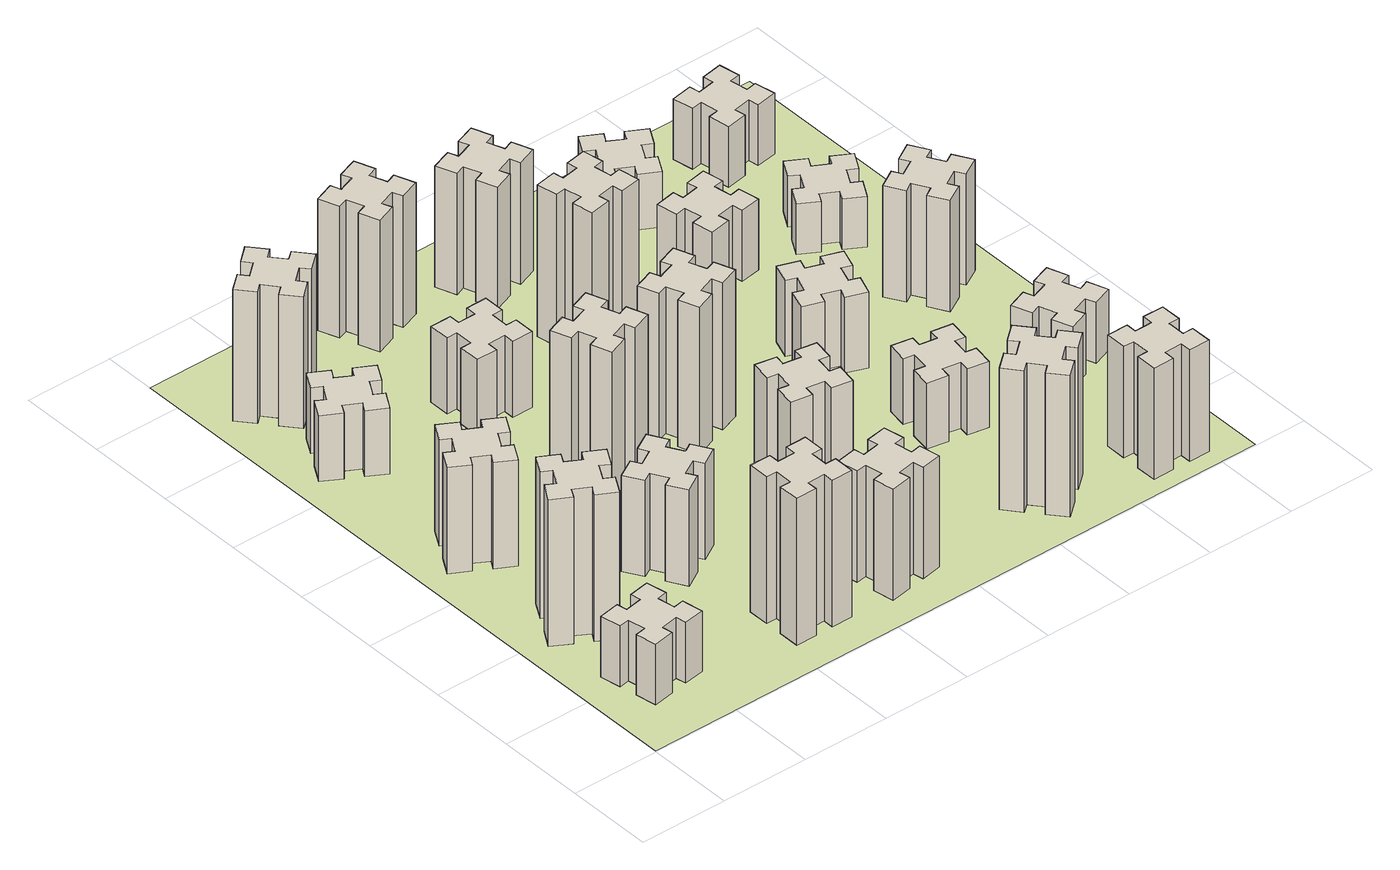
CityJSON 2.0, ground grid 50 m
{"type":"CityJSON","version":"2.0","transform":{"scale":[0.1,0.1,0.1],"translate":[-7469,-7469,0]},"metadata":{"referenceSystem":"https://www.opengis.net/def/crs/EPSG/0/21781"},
"CityObjects":{
"building1":{"type":"Building","attributes":{"class":"1000","function":"1000","usage":"1000","yearOfConstruction":2016,"roofType":"1000","measuredHeight":36,"storeysAboveGround":30,"storeysBelowGround":0},"geometry":[{"type":"Solid","lod":"1","boundaries":[[[[0,1,2,3,4,5,6,7,8,9,10,11,12,13,14,15,16,17,18,19]],[[17,16,20,21]],[[16,15,22,20]],[[15,14,23,22]],[[14,13,24,23]],[[13,12,25,24]],[[12,11,26,25]],[[11,10,27,26]],[[10,9,28,27]],[[9,8,29,28]],[[8,7,30,29]],[[7,6,31,30]],[[6,5,32,31]],[[5,4,33,32]],[[4,3,34,33]],[[3,2,35,34]],[[2,1,36,35]],[[1,0,37,36]],[[0,19,38,37]],[[19,18,39,38]],[[18,17,21,39]],[[24,25,26,27,28,29,30,31,32,33,34,35,36,37,38,39,21,20,22,23]]]]}]},
"building2":{"type":"Building","attributes":{"class":"1000","function":"1000","usage":"1000","yearOfConstruction":2016,"roofType":"1000","measuredHeight":87,"storeysAboveGround":30,"storeysBelowGround":0},"geometry":[{"type":"Solid","lod":"1","boundaries":[[[[40,41,42,43,44,45,46,47,48,49,50,51,52,53,54,55,56,57,58,59]],[[57,56,60,61]],[[56,55,62,60]],[[55,54,63,62]],[[54,53,64,63]],[[53,52,65,64]],[[52,51,66,65]],[[51,50,67,66]],[[50,49,68,67]],[[49,48,69,68]],[[48,47,70,69]],[[47,46,71,70]],[[46,45,72,71]],[[45,44,73,72]],[[44,43,74,73]],[[43,42,75,74]],[[42,41,76,75]],[[41,40,77,76]],[[40,59,78,77]],[[59,58,79,78]],[[58,57,61,79]],[[64,65,66,67,68,69,70,71,72,73,74,75,76,77,78,79,61,60,62,63]]]]}]},
"building3":{"type":"Building","attributes":{"class":"1000","function":"1000","usage":"1000","yearOfConstruction":2016,"roofType":"1000","measuredHeight":63,"storeysAboveGround":30,"storeysBelowGround":0},"geometry":[{"type":"Solid","lod":"1","boundaries":[[[[80,81,82,83,84,85,86,87,88,89,90,91,92,93,94,95,96,97,98,99]],[[97,96,100,101]],[[96,95,102,100]],[[95,94,103,102]],[[94,93,104,103]],[[93,92,105,104]],[[92,91,106,105]],[[91,90,107,106]],[[90,89,108,107]],[[89,88,109,108]],[[88,87,110,109]],[[87,86,111,110]],[[86,85,112,111]],[[85,84,113,112]],[[84,83,114,113]],[[83,82,115,114]],[[82,81,116,115]],[[81,80,117,116]],[[80,99,118,117]],[[99,98,119,118]],[[98,97,101,119]],[[104,105,106,107,108,109,110,111,112,113,114,115,116,117,118,119,101,100,102,103]]]]}]},
"building4":{"type":"Building","attributes":{"class":"1000","function":"1000","usage":"1000","yearOfConstruction":2016,"roofType":"1000","measuredHeight":39,"storeysAboveGround":30,"storeysBelowGround":0},"geometry":[{"type":"Solid","lod":"1","boundaries":[[[[120,121,122,123,124,125,126,127,128,129,130,131,132,133,134,135,136,137,138,139]],[[137,136,140,141]],[[136,135,142,140]],[[135,134,143,142]],[[134,133,144,143]],[[133,132,145,144]],[[132,131,146,145]],[[131,130,147,146]],[[130,129,148,147]],[[129,128,149,148]],[[128,127,150,149]],[[127,126,151,150]],[[126,125,152,151]],[[125,124,153,152]],[[124,123,154,153]],[[123,122,155,154]],[[122,121,156,155]],[[121,120,157,156]],[[120,139,158,157]],[[139,138,159,158]],[[138,137,141,159]],[[144,145,146,147,148,149,150,151,152,153,154,155,156,157,158,159,141,140,142,143]]]]}]},
"building5":{"type":"Building","attributes":{"class":"1000","function":"1000","usage":"1000","yearOfConstruction":2016,"roofType":"1000","measuredHeight":87,"storeysAboveGround":30,"storeysBelowGround":0},"geometry":[{"type":"Solid","lod":"1","boundaries":[[[[160,161,162,163,164,165,166,167,168,169,170,171,172,173,174,175,176,177,178,179]],[[177,176,180,181]],[[176,175,182,180]],[[175,174,183,182]],[[174,173,184,183]],[[173,172,185,184]],[[172,171,186,185]],[[171,170,187,186]],[[170,169,188,187]],[[169,168,189,188]],[[168,167,190,189]],[[167,166,191,190]],[[166,165,192,191]],[[165,164,193,192]],[[164,163,194,193]],[[163,162,195,194]],[[162,161,196,195]],[[161,160,197,196]],[[160,179,198,197]],[[179,178,199,198]],[[178,177,181,199]],[[184,185,186,187,188,189,190,191,192,193,194,195,196,197,198,199,181,180,182,183]]]]}]},
"building6":{"type":"Building","attributes":{"class":"1000","function":"1000","usage":"1000","yearOfConstruction":2016,"roofType":"1000","measuredHeight":78,"storeysAboveGround":30,"storeysBelowGround":0},"geometry":[{"type":"Solid","lod":"1","boundaries":[[[[200,201,202,203,204,205,206,207,208,209,210,211,212,213,214,215,216,217,218,219]],[[217,216,220,221]],[[216,215,222,220]],[[215,214,223,222]],[[214,213,224,223]],[[213,212,225,224]],[[212,211,226,225]],[[211,210,227,226]],[[210,209,228,227]],[[209,208,229,228]],[[208,207,230,229]],[[207,206,231,230]],[[206,205,232,231]],[[205,204,233,232]],[[204,203,234,233]],[[203,202,235,234]],[[202,201,236,235]],[[201,200,237,236]],[[200,219,238,237]],[[219,218,239,238]],[[218,217,221,239]],[[224,225,226,227,228,229,230,231,232,233,234,235,236,237,238,239,221,220,222,223]]]]}]},
"building7":{"type":"Building","attributes":{"class":"1000","function":"1000","usage":"1000","yearOfConstruction":2016,"roofType":"1000","measuredHeight":57,"storeysAboveGround":30,"storeysBelowGround":0},"geometry":[{"type":"Solid","lod":"1","boundaries":[[[[240,241,242,243,244,245,246,247,248,249,250,251,252,253,254,255,256,257,258,259]],[[257,256,260,261]],[[256,255,262,260]],[[255,254,263,262]],[[254,253,264,263]],[[253,252,265,264]],[[252,251,266,265]],[[251,250,267,266]],[[250,249,268,267]],[[249,248,269,268]],[[248,247,270,269]],[[247,246,271,270]],[[246,245,272,271]],[[245,244,273,272]],[[244,243,274,273]],[[243,242,275,274]],[[242,241,276,275]],[[241,240,277,276]],[[240,259,278,277]],[[259,258,279,278]],[[258,257,261,279]],[[264,265,266,267,268,269,270,271,272,273,274,275,276,277,278,279,261,260,262,263]]]]}]},
"building8":{"type":"Building","attributes":{"class":"1000","function":"1000","usage":"1000","yearOfConstruction":2016,"roofType":"1000","measuredHeight":87,"storeysAboveGround":30,"storeysBelowGround":0},"geometry":[{"type":"Solid","lod":"1","boundaries":[[[[280,281,282,283,284,285,286,287,288,289,290,291,292,293,294,295,296,297,298,299]],[[297,296,300,301]],[[296,295,302,300]],[[295,294,303,302]],[[294,293,304,303]],[[293,292,305,304]],[[292,291,306,305]],[[291,290,307,306]],[[290,289,308,307]],[[289,288,309,308]],[[288,287,310,309]],[[287,286,311,310]],[[286,285,312,311]],[[285,284,313,312]],[[284,283,314,313]],[[283,282,315,314]],[[282,281,316,315]],[[281,280,317,316]],[[280,299,318,317]],[[299,298,319,318]],[[298,297,301,319]],[[304,305,306,307,308,309,310,311,312,313,314,315,316,317,318,319,301,300,302,303]]]]}]},
"building9":{"type":"Building","attributes":{"class":"1000","function":"1000","usage":"1000","yearOfConstruction":2016,"roofType":"1000","measuredHeight":66,"storeysAboveGround":30,"storeysBelowGround":0},"geometry":[{"type":"Solid","lod":"1","boundaries":[[[[320,321,322,323,324,325,326,327,328,329,330,331,332,333,334,335,336,337,338,339]],[[337,336,340,341]],[[336,335,342,340]],[[335,334,343,342]],[[334,333,344,343]],[[333,332,345,344]],[[332,331,346,345]],[[331,330,347,346]],[[330,329,348,347]],[[329,328,349,348]],[[328,327,350,349]],[[327,326,351,350]],[[326,325,352,351]],[[325,324,353,352]],[[324,323,354,353]],[[323,322,355,354]],[[322,321,356,355]],[[321,320,357,356]],[[320,339,358,357]],[[339,338,359,358]],[[338,337,341,359]],[[344,345,346,347,348,349,350,351,352,353,354,355,356,357,358,359,341,340,342,343]]]]}]},
"building10":{"type":"Building","attributes":{"class":"1000","function":"1000","usage":"1000","yearOfConstruction":2016,"roofType":"1000","measuredHeight":45,"storeysAboveGround":30,"storeysBelowGround":0},"geometry":[{"type":"Solid","lod":"1","boundaries":[[[[360,361,362,363,364,365,366,367,368,369,370,371,372,373,374,375,376,377,378,379]],[[377,376,380,381]],[[376,375,382,380]],[[375,374,383,382]],[[374,373,384,383]],[[373,372,385,384]],[[372,371,386,385]],[[371,370,387,386]],[[370,369,388,387]],[[369,368,389,388]],[[368,367,390,389]],[[367,366,391,390]],[[366,365,392,391]],[[365,364,393,392]],[[364,363,394,393]],[[363,362,395,394]],[[362,361,396,395]],[[361,360,397,396]],[[360,379,398,397]],[[379,378,399,398]],[[378,377,381,399]],[[384,385,386,387,388,389,390,391,392,393,394,395,396,397,398,399,381,380,382,383]]]]}]},
"building11":{"type":"Building","attributes":{"class":"1000","function":"1000","usage":"1000","yearOfConstruction":2016,"roofType":"1000","measuredHeight":78,"storeysAboveGround":30,"storeysBelowGround":0},"geometry":[{"type":"Solid","lod":"1","boundaries":[[[[400,401,402,403,404,405,406,407,408,409,410,411,412,413,414,415,416,417,418,419]],[[417,416,420,421]],[[416,415,422,420]],[[415,414,423,422]],[[414,413,424,423]],[[413,412,425,424]],[[412,411,426,425]],[[411,410,427,426]],[[410,409,428,427]],[[409,408,429,428]],[[408,407,430,429]],[[407,406,431,430]],[[406,405,432,431]],[[405,404,433,432]],[[404,403,434,433]],[[403,402,435,434]],[[402,401,436,435]],[[401,400,437,436]],[[400,419,438,437]],[[419,418,439,438]],[[418,417,421,439]],[[424,425,426,427,428,429,430,431,432,433,434,435,436,437,438,439,421,420,422,423]]]]}]},
"building12":{"type":"Building","attributes":{"class":"1000","function":"1000","usage":"1000","yearOfConstruction":2016,"roofType":"1000","measuredHeight":69,"storeysAboveGround":30,"storeysBelowGround":0},"geometry":[{"type":"Solid","lod":"1","boundaries":[[[[440,441,442,443,444,445,446,447,448,449,450,451,452,453,454,455,456,457,458,459]],[[457,456,460,461]],[[456,455,462,460]],[[455,454,463,462]],[[454,453,464,463]],[[453,452,465,464]],[[452,451,466,465]],[[451,450,467,466]],[[450,449,468,467]],[[449,448,469,468]],[[448,447,470,469]],[[447,446,471,470]],[[446,445,472,471]],[[445,444,473,472]],[[444,443,474,473]],[[443,442,475,474]],[[442,441,476,475]],[[441,440,477,476]],[[440,459,478,477]],[[459,458,479,478]],[[458,457,461,479]],[[464,465,466,467,468,469,470,471,472,473,474,475,476,477,478,479,461,460,462,463]]]]}]},
"building13":{"type":"Building","attributes":{"class":"1000","function":"1000","usage":"1000","yearOfConstruction":2016,"roofType":"1000","measuredHeight":87,"storeysAboveGround":30,"storeysBelowGround":0},"geometry":[{"type":"Solid","lod":"1","boundaries":[[[[480,481,482,483,484,485,486,487,488,489,490,491,492,493,494,495,496,497,498,499]],[[497,496,500,501]],[[496,495,502,500]],[[495,494,503,502]],[[494,493,504,503]],[[493,492,505,504]],[[492,491,506,505]],[[491,490,507,506]],[[490,489,508,507]],[[489,488,509,508]],[[488,487,510,509]],[[487,486,511,510]],[[486,485,512,511]],[[485,484,513,512]],[[484,483,514,513]],[[483,482,515,514]],[[482,481,516,515]],[[481,480,517,516]],[[480,499,518,517]],[[499,498,519,518]],[[498,497,501,519]],[[504,505,506,507,508,509,510,511,512,513,514,515,516,517,518,519,501,500,502,503]]]]}]},
"building14":{"type":"Building","attributes":{"class":"1000","function":"1000","usage":"1000","yearOfConstruction":2016,"roofType":"1000","measuredHeight":90,"storeysAboveGround":30,"storeysBelowGround":0},"geometry":[{"type":"Solid","lod":"1","boundaries":[[[[520,521,522,523,524,525,526,527,528,529,530,531,532,533,534,535,536,537,538,539]],[[537,536,540,541]],[[536,535,542,540]],[[535,534,543,542]],[[534,533,544,543]],[[533,532,545,544]],[[532,531,546,545]],[[531,530,547,546]],[[530,529,548,547]],[[529,528,549,548]],[[528,527,550,549]],[[527,526,551,550]],[[526,525,552,551]],[[525,524,553,552]],[[524,523,554,553]],[[523,522,555,554]],[[522,521,556,555]],[[521,520,557,556]],[[520,539,558,557]],[[539,538,559,558]],[[538,537,541,559]],[[544,545,546,547,548,549,550,551,552,553,554,555,556,557,558,559,541,540,542,543]]]]}]},
"building15":{"type":"Building","attributes":{"class":"1000","function":"1000","usage":"1000","yearOfConstruction":2016,"roofType":"1000","measuredHeight":72,"storeysAboveGround":30,"storeysBelowGround":0},"geometry":[{"type":"Solid","lod":"1","boundaries":[[[[560,561,562,563,564,565,566,567,568,569,570,571,572,573,574,575,576,577,578,579]],[[577,576,580,581]],[[576,575,582,580]],[[575,574,583,582]],[[574,573,584,583]],[[573,572,585,584]],[[572,571,586,585]],[[571,570,587,586]],[[570,569,588,587]],[[569,568,589,588]],[[568,567,590,589]],[[567,566,591,590]],[[566,565,592,591]],[[565,564,593,592]],[[564,563,594,593]],[[563,562,595,594]],[[562,561,596,595]],[[561,560,597,596]],[[560,579,598,597]],[[579,578,599,598]],[[578,577,581,599]],[[584,585,586,587,588,589,590,591,592,593,594,595,596,597,598,599,581,580,582,583]]]]}]},
"building16":{"type":"Building","attributes":{"class":"1000","function":"1000","usage":"1000","yearOfConstruction":2016,"roofType":"1000","measuredHeight":84,"storeysAboveGround":30,"storeysBelowGround":0},"geometry":[{"type":"Solid","lod":"1","boundaries":[[[[600,601,602,603,604,605,606,607,608,609,610,611,612,613,614,615,616,617,618,619]],[[617,616,620,621]],[[616,615,622,620]],[[615,614,623,622]],[[614,613,624,623]],[[613,612,625,624]],[[612,611,626,625]],[[611,610,627,626]],[[610,609,628,627]],[[609,608,629,628]],[[608,607,630,629]],[[607,606,631,630]],[[606,605,632,631]],[[605,604,633,632]],[[604,603,634,633]],[[603,602,635,634]],[[602,601,636,635]],[[601,600,637,636]],[[600,619,638,637]],[[619,618,639,638]],[[618,617,621,639]],[[624,625,626,627,628,629,630,631,632,633,634,635,636,637,638,639,621,620,622,623]]]]}]},
"building17":{"type":"Building","attributes":{"class":"1000","function":"1000","usage":"1000","yearOfConstruction":2016,"roofType":"1000","measuredHeight":39,"storeysAboveGround":30,"storeysBelowGround":0},"geometry":[{"type":"Solid","lod":"1","boundaries":[[[[640,641,642,643,644,645,646,647,648,649,650,651,652,653,654,655,656,657,658,659]],[[657,656,660,661]],[[656,655,662,660]],[[655,654,663,662]],[[654,653,664,663]],[[653,652,665,664]],[[652,651,666,665]],[[651,650,667,666]],[[650,649,668,667]],[[649,648,669,668]],[[648,647,670,669]],[[647,646,671,670]],[[646,645,672,671]],[[645,644,673,672]],[[644,643,674,673]],[[643,642,675,674]],[[642,641,676,675]],[[641,640,677,676]],[[640,659,678,677]],[[659,658,679,678]],[[658,657,661,679]],[[664,665,666,667,668,669,670,671,672,673,674,675,676,677,678,679,661,660,662,663]]]]}]},
"building18":{"type":"Building","attributes":{"class":"1000","function":"1000","usage":"1000","yearOfConstruction":2016,"roofType":"1000","measuredHeight":45,"storeysAboveGround":30,"storeysBelowGround":0},"geometry":[{"type":"Solid","lod":"1","boundaries":[[[[680,681,682,683,684,685,686,687,688,689,690,691,692,693,694,695,696,697,698,699]],[[697,696,700,701]],[[696,695,702,700]],[[695,694,703,702]],[[694,693,704,703]],[[693,692,705,704]],[[692,691,706,705]],[[691,690,707,706]],[[690,689,708,707]],[[689,688,709,708]],[[688,687,710,709]],[[687,686,711,710]],[[686,685,712,711]],[[685,684,713,712]],[[684,683,714,713]],[[683,682,715,714]],[[682,681,716,715]],[[681,680,717,716]],[[680,699,718,717]],[[699,698,719,718]],[[698,697,701,719]],[[704,705,706,707,708,709,710,711,712,713,714,715,716,717,718,719,701,700,702,703]]]]}]},
"building19":{"type":"Building","attributes":{"class":"1000","function":"1000","usage":"1000","yearOfConstruction":2016,"roofType":"1000","measuredHeight":42,"storeysAboveGround":30,"storeysBelowGround":0},"geometry":[{"type":"Solid","lod":"1","boundaries":[[[[720,721,722,723,724,725,726,727,728,729,730,731,732,733,734,735,736,737,738,739]],[[737,736,740,741]],[[736,735,742,740]],[[735,734,743,742]],[[734,733,744,743]],[[733,732,745,744]],[[732,731,746,745]],[[731,730,747,746]],[[730,729,748,747]],[[729,728,749,748]],[[728,727,750,749]],[[727,726,751,750]],[[726,725,752,751]],[[725,724,753,752]],[[724,723,754,753]],[[723,722,755,754]],[[722,721,756,755]],[[721,720,757,756]],[[720,739,758,757]],[[739,738,759,758]],[[738,737,741,759]],[[744,745,746,747,748,749,750,751,752,753,754,755,756,757,758,759,741,740,742,743]]]]}]},
"building20":{"type":"Building","attributes":{"class":"1000","function":"1000","usage":"1000","yearOfConstruction":2016,"roofType":"1000","measuredHeight":66,"storeysAboveGround":30,"storeysBelowGround":0},"geometry":[{"type":"Solid","lod":"1","boundaries":[[[[760,761,762,763,764,765,766,767,768,769,770,771,772,773,774,775,776,777,778,779]],[[777,776,780,781]],[[776,775,782,780]],[[775,774,783,782]],[[774,773,784,783]],[[773,772,785,784]],[[772,771,786,785]],[[771,770,787,786]],[[770,769,788,787]],[[769,768,789,788]],[[768,767,790,789]],[[767,766,791,790]],[[766,765,792,791]],[[765,764,793,792]],[[764,763,794,793]],[[763,762,795,794]],[[762,761,796,795]],[[761,760,797,796]],[[760,779,798,797]],[[779,778,799,798]],[[778,777,781,799]],[[784,785,786,787,788,789,790,791,792,793,794,795,796,797,798,799,781,780,782,783]]]]}]},
"building21":{"type":"Building","attributes":{"class":"1000","function":"1000","usage":"1000","yearOfConstruction":2016,"roofType":"1000","measuredHeight":33,"storeysAboveGround":30,"storeysBelowGround":0},"geometry":[{"type":"Solid","lod":"1","boundaries":[[[[800,801,802,803,804,805,806,807,808,809,810,811,812,813,814,815,816,817,818,819]],[[817,816,820,821]],[[816,815,822,820]],[[815,814,823,822]],[[814,813,824,823]],[[813,812,825,824]],[[812,811,826,825]],[[811,810,827,826]],[[810,809,828,827]],[[809,808,829,828]],[[808,807,830,829]],[[807,806,831,830]],[[806,805,832,831]],[[805,804,833,832]],[[804,803,834,833]],[[803,802,835,834]],[[802,801,836,835]],[[801,800,837,836]],[[800,819,838,837]],[[819,818,839,838]],[[818,817,821,839]],[[824,825,826,827,828,829,830,831,832,833,834,835,836,837,838,839,821,820,822,823]]]]}]},
"building22":{"type":"Building","attributes":{"class":"1000","function":"1000","usage":"1000","yearOfConstruction":2016,"roofType":"1000","measuredHeight":36,"storeysAboveGround":30,"storeysBelowGround":0},"geometry":[{"type":"Solid","lod":"1","boundaries":[[[[840,841,842,843,844,845,846,847,848,849,850,851,852,853,854,855,856,857,858,859]],[[857,856,860,861]],[[856,855,862,860]],[[855,854,863,862]],[[854,853,864,863]],[[853,852,865,864]],[[852,851,866,865]],[[851,850,867,866]],[[850,849,868,867]],[[849,848,869,868]],[[848,847,870,869]],[[847,846,871,870]],[[846,845,872,871]],[[845,844,873,872]],[[844,843,874,873]],[[843,842,875,874]],[[842,841,876,875]],[[841,840,877,876]],[[840,859,878,877]],[[859,858,879,878]],[[858,857,861,879]],[[864,865,866,867,868,869,870,871,872,873,874,875,876,877,878,879,861,860,862,863]]]]}]},
"building23":{"type":"Building","attributes":{"class":"1000","function":"1000","usage":"1000","yearOfConstruction":2016,"roofType":"1000","measuredHeight":66,"storeysAboveGround":30,"storeysBelowGround":0},"geometry":[{"type":"Solid","lod":"1","boundaries":[[[[880,881,882,883,884,885,886,887,888,889,890,891,892,893,894,895,896,897,898,899]],[[897,896,900,901]],[[896,895,902,900]],[[895,894,903,902]],[[894,893,904,903]],[[893,892,905,904]],[[892,891,906,905]],[[891,890,907,906]],[[890,889,908,907]],[[889,888,909,908]],[[888,887,910,909]],[[887,886,911,910]],[[886,885,912,911]],[[885,884,913,912]],[[884,883,914,913]],[[883,882,915,914]],[[882,881,916,915]],[[881,880,917,916]],[[880,899,918,917]],[[899,898,919,918]],[[898,897,901,919]],[[904,905,906,907,908,909,910,911,912,913,914,915,916,917,918,919,901,900,902,903]]]]}]},
"building24":{"type":"Building","attributes":{"class":"1000","function":"1000","usage":"1000","yearOfConstruction":2016,"roofType":"1000","measuredHeight":30,"storeysAboveGround":30,"storeysBelowGround":0},"geometry":[{"type":"Solid","lod":"1","boundaries":[[[[920,921,922,923,924,925,926,927,928,929,930,931,932,933,934,935,936,937,938,939]],[[937,936,940,941]],[[936,935,942,940]],[[935,934,943,942]],[[934,933,944,943]],[[933,932,945,944]],[[932,931,946,945]],[[931,930,947,946]],[[930,929,948,947]],[[929,928,949,948]],[[928,927,950,949]],[[927,926,951,950]],[[926,925,952,951]],[[925,924,953,952]],[[924,923,954,953]],[[923,922,955,954]],[[922,921,956,955]],[[921,920,957,956]],[[920,939,958,957]],[[939,938,959,958]],[[938,937,941,959]],[[944,945,946,947,948,949,950,951,952,953,954,955,956,957,958,959,941,940,942,943]]]]}]},
"building25":{"type":"Building","attributes":{"class":"1000","function":"1000","usage":"1000","yearOfConstruction":2016,"roofType":"1000","measuredHeight":36,"storeysAboveGround":30,"storeysBelowGround":0},"geometry":[{"type":"Solid","lod":"1","boundaries":[[[[960,961,962,963,964,965,966,967,968,969,970,971,972,973,974,975,976,977,978,979]],[[977,976,980,981]],[[976,975,982,980]],[[975,974,983,982]],[[974,973,984,983]],[[973,972,985,984]],[[972,971,986,985]],[[971,970,987,986]],[[970,969,988,987]],[[969,968,989,988]],[[968,967,990,989]],[[967,966,991,990]],[[966,965,992,991]],[[965,964,993,992]],[[964,963,994,993]],[[963,962,995,994]],[[962,961,996,995]],[[961,960,997,996]],[[960,979,998,997]],[[979,978,999,998]],[[978,977,981,999]],[[984,985,986,987,988,989,990,991,992,993,994,995,996,997,998,999,981,980,982,983]]]]}]},
"landuse1":{"type":"LandUse","attributes":{"name":"plot1","function":"1010"},"geometry":[{"type":"MultiSurface","lod":"1","boundaries":[[[1000,1001,1002,1003]]]}]}
},
"vertices":[
[258,505,0],[276,407,0],[217,397,0],[237,278,0],[356,299,0],[345,358,0],[444,376,0],[454,317,0],[572,337,0],[551,456,0],[492,445,0],[475,544,0],[534,554,0],[513,672,0],[395,651,0],[405,592,0],[307,575,0],[297,634,0],[178,613,0],[199,495,0],[307,575,360],[297,634,360],[405,592,360],[395,651,360],[513,672,360],[534,554,360],[475,544,360],[492,445,360],[551,456,360],[572,337,360],[454,317,360],[444,376,360],[345,358,360],[356,299,360],[237,278,360],[217,397,360],[276,407,360],[258,505,360],[199,495,360],[178,613,360],
[474,1086,0],[387,1136,0],[417,1188,0],[313,1248,0],[253,1144,0],[305,1114,0],[255,1027,0],[203,1057,0],[143,953,0],[247,893,0],[277,945,0],[364,895,0],[334,843,0],[438,783,0],[498,887,0],[446,917,0],[496,1004,0],[548,974,0],[608,1078,0],[504,1138,0],[496,1004,870],[548,974,870],[446,917,870],[498,887,870],[438,783,870],[334,843,870],[364,895,870],[277,945,870],[247,893,870],[143,953,870],[203,1057,870],[255,1027,870],[305,1114,870],[253,1144,870],[313,1248,870],[417,1188,870],[387,1136,870],[474,1086,870],[504,1138,870],[608,1078,870],
[277,1685,0],[364,1635,0],[334,1583,0],[438,1523,0],[498,1627,0],[446,1657,0],[496,1744,0],[548,1714,0],[608,1818,0],[504,1878,0],[474,1826,0],[387,1876,0],[417,1928,0],[313,1988,0],[253,1884,0],[305,1854,0],[255,1767,0],[203,1797,0],[143,1693,0],[247,1633,0],[255,1767,630],[203,1797,630],[305,1854,630],[253,1884,630],[313,1988,630],[417,1928,630],[387,1876,630],[474,1826,630],[504,1878,630],[608,1818,630],[548,1714,630],[496,1744,630],[446,1657,630],[498,1627,630],[438,1523,630],[334,1583,630],[364,1635,630],[277,1685,630],[247,1633,630],[143,1693,630],
[305,2794,0],[255,2707,0],[203,2737,0],[143,2633,0],[247,2573,0],[277,2625,0],[364,2575,0],[334,2523,0],[438,2463,0],[498,2567,0],[446,2597,0],[496,2684,0],[548,2654,0],[608,2758,0],[504,2818,0],[474,2766,0],[387,2816,0],[417,2868,0],[313,2928,0],[253,2824,0],[387,2816,390],[417,2868,390],[474,2766,390],[504,2818,390],[608,2758,390],[548,2654,390],[496,2684,390],[446,2597,390],[498,2567,390],[438,2463,390],[334,2523,390],[364,2575,390],[277,2625,390],[247,2573,390],[143,2633,390],[203,2737,390],[255,2707,390],[305,2794,390],[253,2824,390],[313,2928,390],
[1265,485,0],[1165,485,0],[1165,545,0],[1045,545,0],[1045,425,0],[1105,425,0],[1105,325,0],[1045,325,0],[1045,205,0],[1165,205,0],[1165,265,0],[1265,265,0],[1265,205,0],[1385,205,0],[1385,325,0],[1325,325,0],[1325,425,0],[1385,425,0],[1385,545,0],[1265,545,0],[1325,425,870],[1385,425,870],[1325,325,870],[1385,325,870],[1385,205,870],[1265,205,870],[1265,265,870],[1165,265,870],[1165,205,870],[1045,205,870],[1045,325,870],[1105,325,870],[1105,425,870],[1045,425,870],[1045,545,870],[1165,545,870],[1165,485,870],[1265,485,870],[1265,545,870],[1385,545,870],
[343,3352,0],[266,3287,0],[228,3333,0],[136,3256,0],[213,3164,0],[259,3203,0],[323,3126,0],[277,3088,0],[354,2996,0],[446,3073,0],[408,3119,0],[484,3183,0],[523,3137,0],[615,3214,0],[538,3306,0],[492,3268,0],[427,3344,0],[473,3383,0],[396,3475,0],[304,3398,0],[427,3344,780],[473,3383,780],[492,3268,780],[538,3306,780],[615,3214,780],[523,3137,780],[484,3183,780],[408,3119,780],[446,3073,780],[354,2996,780],[277,3088,780],[323,3126,780],[259,3203,780],[213,3164,780],[136,3256,780],[228,3333,780],[266,3287,780],[343,3352,780],[304,3398,780],[396,3475,780],
[1027,995,0],[1114,1045,0],[1144,993,0],[1248,1053,0],[1188,1157,0],[1136,1127,0],[1086,1214,0],[1138,1244,0],[1078,1348,0],[974,1288,0],[1004,1236,0],[917,1186,0],[887,1238,0],[783,1178,0],[843,1074,0],[895,1104,0],[945,1017,0],[893,987,0],[953,883,0],[1057,943,0],[945,1017,570],[893,987,570],[895,1104,570],[843,1074,570],[783,1178,570],[887,1238,570],[917,1186,570],[1004,1236,570],[974,1288,570],[1078,1348,570],[1138,1244,570],[1086,1214,570],[1136,1127,570],[1188,1157,570],[1248,1053,570],[1144,993,570],[1114,1045,570],[1027,995,570],[1057,943,570],[953,883,570],
[1095,1865,0],[1129,1771,0],[1073,1750,0],[1114,1637,0],[1227,1679,0],[1206,1735,0],[1300,1769,0],[1320,1713,0],[1433,1754,0],[1392,1867,0],[1336,1846,0],[1302,1940,0],[1358,1960,0],[1317,2073,0],[1204,2032,0],[1225,1976,0],[1131,1942,0],[1110,1998,0],[997,1957,0],[1039,1844,0],[1131,1942,870],[1110,1998,870],[1225,1976,870],[1204,2032,870],[1317,2073,870],[1358,1960,870],[1302,1940,870],[1336,1846,870],[1392,1867,870],[1433,1754,870],[1320,1713,870],[1300,1769,870],[1206,1735,870],[1227,1679,870],[1114,1637,870],[1073,1750,870],[1129,1771,870],[1095,1865,870],[1039,1844,870],[997,1957,870],
[1872,345,0],[1855,444,0],[1914,454,0],[1893,572,0],[1775,551,0],[1785,492,0],[1687,475,0],[1677,534,0],[1558,513,0],[1579,395,0],[1638,405,0],[1656,307,0],[1597,297,0],[1617,178,0],[1736,199,0],[1725,258,0],[1824,276,0],[1834,217,0],[1952,237,0],[1931,356,0],[1824,276,660],[1834,217,660],[1725,258,660],[1736,199,660],[1617,178,660],[1597,297,660],[1656,307,660],[1638,405,660],[1579,395,660],[1558,513,660],[1677,534,660],[1687,475,660],[1785,492,660],[1775,551,660],[1893,572,660],[1914,454,660],[1855,444,660],[1872,345,660],[1931,356,660],[1952,237,660],
[1165,2705,0],[1065,2705,0],[1065,2765,0],[945,2765,0],[945,2645,0],[1005,2645,0],[1005,2545,0],[945,2545,0],[945,2425,0],[1065,2425,0],[1065,2485,0],[1165,2485,0],[1165,2425,0],[1285,2425,0],[1285,2545,0],[1225,2545,0],[1225,2645,0],[1285,2645,0],[1285,2765,0],[1165,2765,0],[1225,2645,450],[1285,2645,450],[1225,2545,450],[1285,2545,450],[1285,2425,450],[1165,2425,450],[1165,2485,450],[1065,2485,450],[1065,2425,450],[945,2425,450],[945,2545,450],[1005,2545,450],[1005,2645,450],[945,2645,450],[945,2765,450],[1065,2765,450],[1065,2705,450],[1165,2705,450],[1165,2765,450],[1285,2765,450],
[1236,3426,0],[1202,3520,0],[1258,3540,0],[1217,3653,0],[1104,3612,0],[1125,3556,0],[1031,3522,0],[1010,3578,0],[897,3537,0],[939,3424,0],[995,3445,0],[1029,3351,0],[973,3330,0],[1014,3217,0],[1127,3259,0],[1106,3315,0],[1200,3349,0],[1220,3293,0],[1333,3334,0],[1292,3447,0],[1200,3349,780],[1220,3293,780],[1106,3315,780],[1127,3259,780],[1014,3217,780],[973,3330,780],[1029,3351,780],[995,3445,780],[939,3424,780],[897,3537,780],[1010,3578,780],[1031,3522,780],[1125,3556,780],[1104,3612,780],[1217,3653,780],[1258,3540,780],[1202,3520,780],[1236,3426,780],[1292,3447,780],[1333,3334,780],
[1924,1215,0],[1825,1232,0],[1836,1291,0],[1717,1312,0],[1697,1194,0],[1756,1184,0],[1738,1085,0],[1679,1096,0],[1658,977,0],[1777,957,0],[1787,1016,0],[1885,998,0],[1875,939,0],[1993,918,0],[2014,1037,0],[1955,1047,0],[1972,1145,0],[2031,1135,0],[2052,1253,0],[1934,1274,0],[1972,1145,690],[2031,1135,690],[1955,1047,690],[2014,1037,690],[1993,918,690],[1875,939,690],[1885,998,690],[1787,1016,690],[1777,957,690],[1658,977,690],[1679,1096,690],[1738,1085,690],[1756,1184,690],[1697,1194,690],[1717,1312,690],[1836,1291,690],[1825,1232,690],[1924,1215,690],[1934,1274,690],[2052,1253,690],
[1765,1976,0],[1671,1942,0],[1650,1998,0],[1537,1957,0],[1579,1844,0],[1635,1865,0],[1669,1771,0],[1613,1750,0],[1654,1637,0],[1767,1679,0],[1746,1735,0],[1840,1769,0],[1860,1713,0],[1973,1754,0],[1932,1867,0],[1876,1846,0],[1842,1940,0],[1898,1960,0],[1857,2073,0],[1744,2032,0],[1842,1940,870],[1898,1960,870],[1876,1846,870],[1932,1867,870],[1973,1754,870],[1860,1713,870],[1840,1769,870],[1746,1735,870],[1767,1679,870],[1654,1637,870],[1613,1750,870],[1669,1771,870],[1635,1865,870],[1579,1844,870],[1537,1957,870],[1650,1998,870],[1671,1942,870],[1765,1976,870],[1744,2032,870],[1857,2073,870],
[1885,2812,0],[1787,2795,0],[1777,2854,0],[1658,2833,0],[1679,2715,0],[1738,2725,0],[1756,2627,0],[1697,2617,0],[1717,2498,0],[1836,2519,0],[1825,2578,0],[1924,2596,0],[1934,2537,0],[2052,2557,0],[2031,2676,0],[1972,2665,0],[1955,2764,0],[2014,2774,0],[1993,2892,0],[1875,2871,0],[1955,2764,900],[2014,2774,900],[1972,2665,900],[2031,2676,900],[2052,2557,900],[1934,2537,900],[1924,2596,900],[1825,2578,900],[1836,2519,900],[1717,2498,900],[1697,2617,900],[1756,2627,900],[1738,2725,900],[1679,2715,900],[1658,2833,900],[1777,2854,900],[1787,2795,900],[1885,2812,900],[1875,2871,900],[1993,2892,900],
[1746,3215,0],[1840,3249,0],[1860,3193,0],[1973,3234,0],[1932,3347,0],[1876,3326,0],[1842,3420,0],[1898,3440,0],[1857,3553,0],[1744,3512,0],[1765,3456,0],[1671,3422,0],[1650,3478,0],[1537,3437,0],[1579,3324,0],[1635,3345,0],[1669,3251,0],[1613,3230,0],[1654,3117,0],[1767,3159,0],[1669,3251,720],[1613,3230,720],[1635,3345,720],[1579,3324,720],[1537,3437,720],[1650,3478,720],[1671,3422,720],[1765,3456,720],[1744,3512,720],[1857,3553,720],[1898,3440,720],[1842,3420,720],[1876,3326,720],[1932,3347,720],[1973,3234,720],[1860,3193,720],[1840,3249,720],[1746,3215,720],[1767,3159,720],[1654,3117,720],
[2812,408,0],[2747,484,0],[2793,523,0],[2716,615,0],[2624,538,0],[2663,492,0],[2586,427,0],[2548,473,0],[2456,396,0],[2533,304,0],[2579,343,0],[2643,266,0],[2597,228,0],[2674,136,0],[2766,213,0],[2728,259,0],[2804,323,0],[2843,277,0],[2935,354,0],[2858,446,0],[2804,323,840],[2843,277,840],[2728,259,840],[2766,213,840],[2674,136,840],[2597,228,840],[2643,266,840],[2579,343,840],[2533,304,840],[2456,396,840],[2548,473,840],[2586,427,840],[2663,492,840],[2624,538,840],[2716,615,840],[2793,523,840],[2747,484,840],[2812,408,840],[2858,446,840],[2935,354,840],
[2596,1184,0],[2578,1085,0],[2519,1096,0],[2498,977,0],[2617,957,0],[2627,1016,0],[2725,998,0],[2715,939,0],[2833,918,0],[2854,1037,0],[2795,1047,0],[2812,1145,0],[2871,1135,0],[2892,1253,0],[2774,1274,0],[2764,1215,0],[2665,1232,0],[2676,1291,0],[2557,1312,0],[2537,1194,0],[2665,1232,390],[2676,1291,390],[2764,1215,390],[2774,1274,390],[2892,1253,390],[2871,1135,390],[2812,1145,390],[2795,1047,390],[2854,1037,390],[2833,918,390],[2715,939,390],[2725,998,390],[2627,1016,390],[2617,957,390],[2498,977,390],[2519,1096,390],[2578,1085,390],[2596,1184,390],[2537,1194,390],[2557,1312,390],
[2509,1940,0],[2475,1846,0],[2419,1867,0],[2377,1754,0],[2490,1713,0],[2511,1769,0],[2605,1735,0],[2584,1679,0],[2697,1637,0],[2738,1750,0],[2682,1771,0],[2716,1865,0],[2772,1844,0],[2813,1957,0],[2700,1998,0],[2680,1942,0],[2586,1976,0],[2607,2032,0],[2494,2073,0],[2453,1960,0],[2586,1976,450],[2607,2032,450],[2680,1942,450],[2700,1998,450],[2813,1957,450],[2772,1844,450],[2716,1865,450],[2682,1771,450],[2738,1750,450],[2697,1637,450],[2584,1679,450],[2605,1735,450],[2511,1769,450],[2490,1713,450],[2377,1754,450],[2419,1867,450],[2475,1846,450],[2509,1940,450],[2453,1960,450],[2494,2073,450],
[2478,2725,0],[2496,2627,0],[2437,2617,0],[2457,2498,0],[2576,2519,0],[2565,2578,0],[2664,2596,0],[2674,2537,0],[2792,2557,0],[2771,2676,0],[2712,2665,0],[2695,2764,0],[2754,2774,0],[2733,2892,0],[2615,2871,0],[2625,2812,0],[2527,2795,0],[2517,2854,0],[2398,2833,0],[2419,2715,0],[2527,2795,420],[2517,2854,420],[2625,2812,420],[2615,2871,420],[2733,2892,420],[2754,2774,420],[2695,2764,420],[2712,2665,420],[2771,2676,420],[2792,2557,420],[2674,2537,420],[2664,2596,420],[2565,2578,420],[2576,2519,420],[2457,2498,420],[2437,2617,420],[2496,2627,420],[2478,2725,420],[2419,2715,420],[2398,2833,420],
[3285,165,0],[3385,165,0],[3385,105,0],[3505,105,0],[3505,225,0],[3445,225,0],[3445,325,0],[3505,325,0],[3505,445,0],[3385,445,0],[3385,385,0],[3285,385,0],[3285,445,0],[3165,445,0],[3165,325,0],[3225,325,0],[3225,225,0],[3165,225,0],[3165,105,0],[3285,105,0],[3225,225,660],[3165,225,660],[3225,325,660],[3165,325,660],[3165,445,660],[3285,445,660],[3285,385,660],[3385,385,660],[3385,445,660],[3505,445,660],[3505,325,660],[3445,325,660],[3445,225,660],[3505,225,660],[3505,105,660],[3385,105,660],[3385,165,660],[3285,165,660],[3285,105,660],[3165,105,660],
[2666,3237,0],[2716,3324,0],[2768,3294,0],[2828,3398,0],[2724,3458,0],[2694,3406,0],[2607,3456,0],[2637,3508,0],[2533,3568,0],[2473,3464,0],[2525,3434,0],[2475,3347,0],[2423,3377,0],[2363,3273,0],[2467,3213,0],[2497,3265,0],[2584,3215,0],[2554,3163,0],[2658,3103,0],[2718,3207,0],[2584,3215,330],[2554,3163,330],[2497,3265,330],[2467,3213,330],[2363,3273,330],[2423,3377,330],[2475,3347,330],[2525,3434,330],[2473,3464,330],[2533,3568,330],[2637,3508,330],[2607,3456,330],[2694,3406,330],[2724,3458,330],[2828,3398,330],[2768,3294,330],[2716,3324,330],[2666,3237,330],[2718,3207,330],[2658,3103,330],
[3315,1125,0],[3349,1031,0],[3293,1010,0],[3334,897,0],[3447,939,0],[3426,995,0],[3520,1029,0],[3540,973,0],[3653,1014,0],[3612,1127,0],[3556,1106,0],[3522,1200,0],[3578,1220,0],[3537,1333,0],[3424,1292,0],[3445,1236,0],[3351,1202,0],[3330,1258,0],[3217,1217,0],[3259,1104,0],[3351,1202,360],[3330,1258,360],[3445,1236,360],[3424,1292,360],[3537,1333,360],[3578,1220,360],[3522,1200,360],[3556,1106,360],[3612,1127,360],[3653,1014,360],[3540,973,360],[3520,1029,360],[3426,995,360],[3447,939,360],[3334,897,360],[3293,1010,360],[3349,1031,360],[3315,1125,360],[3259,1104,360],[3217,1217,360],
[3456,1967,0],[3406,2054,0],[3458,2084,0],[3398,2188,0],[3294,2128,0],[3324,2076,0],[3237,2026,0],[3207,2078,0],[3103,2018,0],[3163,1914,0],[3215,1944,0],[3265,1857,0],[3213,1827,0],[3273,1723,0],[3377,1783,0],[3347,1835,0],[3434,1885,0],[3464,1833,0],[3568,1893,0],[3508,1997,0],[3434,1885,660],[3464,1833,660],[3347,1835,660],[3377,1783,660],[3273,1723,660],[3213,1827,660],[3265,1857,660],[3215,1944,660],[3163,1914,660],[3103,2018,660],[3207,2078,660],[3237,2026,660],[3324,2076,660],[3294,2128,660],[3398,2188,660],[3458,2084,660],[3406,2054,660],[3456,1967,660],[3508,1997,660],[3568,1893,660],
[3165,2694,0],[3115,2607,0],[3063,2637,0],[3003,2533,0],[3107,2473,0],[3137,2525,0],[3224,2475,0],[3194,2423,0],[3298,2363,0],[3358,2467,0],[3306,2497,0],[3356,2584,0],[3408,2554,0],[3468,2658,0],[3364,2718,0],[3334,2666,0],[3247,2716,0],[3277,2768,0],[3173,2828,0],[3113,2724,0],[3247,2716,300],[3277,2768,300],[3334,2666,300],[3364,2718,300],[3468,2658,300],[3408,2554,300],[3356,2584,300],[3306,2497,300],[3358,2467,300],[3298,2363,300],[3194,2423,300],[3224,2475,300],[3137,2525,300],[3107,2473,300],[3003,2533,300],[3063,2637,300],[3115,2607,300],[3165,2694,300],[3113,2724,300],[3173,2828,300],
[3265,3452,0],[3167,3435,0],[3157,3494,0],[3038,3473,0],[3059,3355,0],[3118,3365,0],[3136,3267,0],[3077,3257,0],[3097,3138,0],[3216,3159,0],[3205,3218,0],[3304,3236,0],[3314,3177,0],[3432,3197,0],[3411,3316,0],[3352,3305,0],[3335,3404,0],[3394,3414,0],[3373,3532,0],[3255,3511,0],[3335,3404,360],[3394,3414,360],[3352,3305,360],[3411,3316,360],[3432,3197,360],[3314,3177,360],[3304,3236,360],[3205,3218,360],[3216,3159,360],[3097,3138,360],[3077,3257,360],[3136,3267,360],[3118,3365,360],[3059,3355,360],[3038,3473,360],[3157,3494,360],[3167,3435,360],[3265,3452,360],[3255,3511,360],[3373,3532,360],
[5,3705,0],[3705,3705,0],[3705,5,0],[5,5,0]
]}
